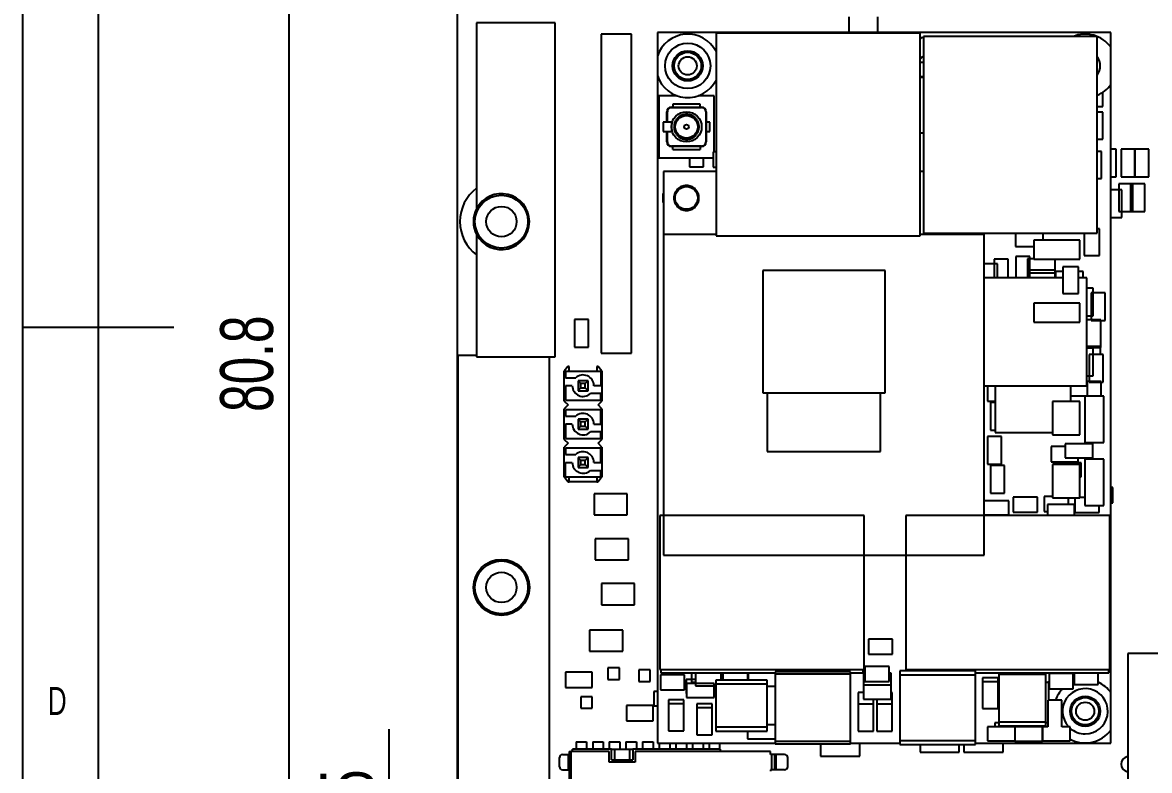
# Model space of a CAD drawing. Extents: x 5 to 415, y 3 to 292.
# Drawn here: x 5 to 79.6, y 119.2 to 168.6 of the extents above; entities that cross this region are included whole.
import ezdxf
from ezdxf.enums import TextEntityAlignment as Align

# ---------------------------------------------------------------- set-up
doc = ezdxf.new("R2010")
doc.units = 0
doc.linetypes.add('PHANTOM', pattern=[12.7, 6.35, -1.27, 1.27, -1.27, 1.27, -1.27])
doc.layers.get('0').update_dxf_attribs({"linetype": 'CONTINUOUS'})
doc.dimstyles.new('SLDDIMSTYLE4', dxfattribs={"dimtxt": 3.5, "dimasz": 3.302, "dimexe": 0, "dimexo": 0.0625, "dimgap": 0.875, "dimtad": 1, "dimrnd": 1e-09, "dimzin": 12, "dimsah": 1, "dimcen": 0.09, "dimazin": 3, "dimtfac": 1, "dimtofl": 0, "dimtmove": 0, "dimatfit": 3})
doc.dimstyles.new('SLDDIMSTYLE5', dxfattribs={"dimtxt": 3.5, "dimasz": 3.302, "dimexe": 0, "dimexo": 0.0625, "dimgap": 0.875, "dimtad": 1, "dimrnd": 1e-09, "dimsah": 1, "dimcen": 0.09, "dimazin": 3, "dimtfac": 1, "dimtmove": 0, "dimatfit": 3})

# ---------------------------------------------------------------- blocks, each defined once
blk = doc.blocks.new('_D_10')
at = {"color": 7, "linetype": 'CONTINUOUS'}
for p, q in [((37.778, 183.575), (21.625, 183.575)), ((22.625, 183.575), (22.625, 102.815)), ((41.165, 102.815), (21.625, 102.815))]:
    blk.add_line(p, q, dxfattribs=at)
for points in [[(22.625, 183.575), (22.117, 180.273), (23.133, 180.273)], [(22.625, 102.815), (23.133, 106.117), (22.117, 106.117)]]:
    blk.add_solid(points, dxfattribs=at)
at = {"color": 7, "linetype": 'CONTINUOUS', "width": 0.7}
blk.add_text('80.8', height=3.5, rotation=90, dxfattribs=at).set_placement((22.625, 142.887, -81.793), align=Align.BOTTOM_LEFT)
blk = doc.blocks.new('_D_14')
at = {"color": 7, "linetype": 'CONTINUOUS'}
for p, q in [((29.262, 107.352), (29.262, 121.898)), ((32.75, 107.352), (28.262, 107.352)), ((29.262, 107.352), (29.262, 106.401)), ((58.234, 106.401), (28.262, 106.401)), ((29.262, 106.401), (29.262, 100.051))]:
    blk.add_line(p, q, dxfattribs=at)
for points in [[(29.262, 107.352), (29.77, 110.654), (28.754, 110.654)], [(29.262, 106.401), (28.754, 103.099), (29.77, 103.099)]]:
    blk.add_solid(points, dxfattribs=at)
at = {"color": 7, "linetype": 'CONTINUOUS', "width": 0.7}
blk.add_text('0.95', height=3.5, rotation=90, dxfattribs=at).set_placement((29.262, 112.847, -81.793), align=Align.BOTTOM_LEFT)

msp = doc.modelspace()

# ---------------------------------------------------------------- linework, layer by layer
at = {"color": 7, "linetype": 'CONTINUOUS'}
for p, q in [((5, 292), (5, 5)), ((10, 287), (10, 10)), ((33.75, 180.352), (33.75, 107.352)), ((35.042, 168.624), (35.042, 156.327)), ((40.242, 168.624), (35.042, 168.624)), ((40.242, 146.524), (40.242, 168.624)), ((59.663, 169.029), (59.663, 167.982)), ((61.594, 167.982), (61.594, 169.029)), ((43.296, 167.87), (43.296, 146.77)), ((45.296, 167.87), (43.296, 167.87)), ((45.296, 146.77), (45.296, 167.87)), ((77.01, 167.982), (47.01, 167.982)), ((47.01, 167.982), (47.01, 166.422)), ((47.01, 167.982), (47.01, 166.422)), ((77.01, 167.982), (47.01, 167.982)), ((50.888, 167.937), (50.888, 154.537)), ((64.388, 167.937), (50.888, 167.937)), ((64.388, 154.537), (64.388, 167.937)), ((77.01, 167.015), (77.01, 167.982)), ((64.514, 167.676), (64.388, 167.549)), ((64.606, 167.585), (64.514, 167.676)), ((64.606, 167.716), (64.606, 154.716)), ((76.106, 167.716), (64.606, 167.716)), ((76.106, 154.716), (76.106, 167.716)), ((47.01, 166.422), (47.01, 165.142)), ((64.388, 166.234), (64.606, 166.452)), ((64.454, 166.368), (64.388, 166.433)), ((64.388, 166.302), (64.454, 166.368)), ((77.01, 164.549), (77.01, 167.015)), ((64.606, 166.004), (64.388, 166.004)), ((47.01, 165.142), (47.01, 120.982)), ((47.01, 165.142), (47.01, 120.982)), ((64.388, 165.074), (64.606, 165.074)), ((64.606, 165.009), (64.388, 165.009)), ((77.01, 124.315), (77.01, 164.549)), ((47.108, 163.798), (47.108, 159.698)), ((48.323, 163.798), (47.108, 163.798)), ((50.758, 163.798), (49.698, 163.798)), ((50.758, 160.098), (50.758, 163.798)), ((76.477, 163.102), (76.477, 164.036)), ((47.633, 162.048), (47.633, 162.748)), ((47.933, 163.048), (49.933, 163.048)), ((48.033, 163.248), (48.033, 163.048)), ((49.833, 163.248), (48.033, 163.248)), ((49.833, 163.048), (49.833, 163.248)), ((50.233, 162.748), (50.233, 160.748)), ((76.106, 163.102), (76.477, 163.102)), ((76.477, 162.718), (76.106, 162.718)), ((76.477, 160.94), (76.477, 162.718)), ((47.979, 162.048), (47.383, 162.048)), ((47.383, 162.048), (47.383, 161.448)), ((50.483, 162.048), (50.233, 162.048)), ((50.483, 161.448), (50.483, 162.048)), ((47.383, 161.448), (47.979, 161.448)), ((47.633, 160.748), (47.633, 161.448)), ((50.233, 161.448), (50.483, 161.448)), ((64.388, 161.359), (64.606, 161.359)), ((49.933, 160.448), (47.933, 160.448)), ((48.033, 160.248), (48.033, 160.448)), ((49.833, 160.448), (49.833, 160.248)), ((76.106, 160.94), (76.477, 160.94)), ((47.108, 159.698), (50.687, 159.698)), ((48.033, 160.248), (49.833, 160.248)), ((49.131, 159.698), (49.131, 159.105)), ((50.061, 159.105), (50.061, 159.698)), ((50.687, 160.098), (50.687, 159.082)), ((50.888, 160.098), (50.687, 160.098)), ((76.388, 160.107), (76.106, 160.107)), ((76.388, 158.329), (76.388, 160.107)), ((77.354, 160.262), (77.01, 160.262)), ((77.354, 158.432), (77.354, 160.262)), ((77.694, 160.262), (77.694, 158.432)), ((78.624, 160.262), (77.694, 160.262)), ((78.583, 160.262), (78.583, 158.432)), ((79.513, 160.262), (78.583, 160.262)), ((78.624, 158.432), (78.624, 160.262)), ((79.513, 158.432), (79.513, 160.262)), ((49.131, 159.105), (50.061, 159.105)), ((50.687, 159.082), (50.888, 159.082)), ((47.419, 158.801), (47.419, 154.631)), ((50.888, 158.801), (47.419, 158.801)), ((64.606, 158.801), (64.388, 158.801)), ((76.106, 158.329), (76.388, 158.329)), ((77.01, 158.432), (77.354, 158.432)), ((77.694, 158.432), (78.624, 158.432)), ((78.583, 158.432), (79.513, 158.432)), ((47.376, 157.341), (47.376, 156.741)), ((47.419, 157.341), (47.376, 157.341)), ((77.725, 157.58), (77.01, 157.58)), ((77.532, 157.986), (77.532, 156.156)), ((78.462, 157.986), (77.532, 157.986)), ((77.725, 155.75), (77.725, 157.58)), ((79.249, 157.986), (78.319, 157.986)), ((78.319, 157.986), (78.319, 156.156)), ((78.462, 156.156), (78.462, 157.986)), ((79.249, 156.156), (79.249, 157.986)), ((47.376, 156.741), (47.419, 156.741)), ((77.532, 156.156), (78.462, 156.156)), ((78.319, 156.156), (79.249, 156.156)), ((77.01, 155.75), (77.725, 155.75)), ((35.042, 154.628), (35.042, 146.524)), ((47.419, 154.631), (47.419, 133.413)), ((50.888, 154.631), (47.419, 154.631)), ((50.888, 154.537), (64.388, 154.537)), ((68.637, 154.631), (64.388, 154.631)), ((64.606, 154.716), (76.106, 154.716)), ((68.637, 154.631), (68.637, 154.716)), ((68.637, 133.413), (68.637, 154.631)), ((70.69, 154.716), (70.69, 153.821)), ((72.52, 154.261), (72.52, 154.716)), ((75.238, 154.716), (75.238, 153.231)), ((76.254, 155.009), (76.106, 155.009)), ((76.254, 153.231), (76.254, 155.009)), ((70.69, 153.821), (71.909, 153.821)), ((71.909, 154.261), (71.909, 152.991)), ((74.957, 154.261), (71.909, 154.261)), ((74.957, 152.991), (74.957, 154.261)), ((69.291, 153.003), (69.291, 151.769)), ((70.221, 153.003), (69.291, 153.003)), ((70.221, 151.769), (70.221, 153.003)), ((70.72, 153.172), (70.72, 151.769)), ((71.65, 153.172), (70.72, 153.172)), ((71.487, 153.012), (71.487, 152.082)), ((71.909, 153.012), (71.487, 153.012)), ((71.65, 151.769), (71.65, 153.172)), ((71.909, 152.991), (74.957, 152.991)), ((73.317, 152.082), (73.317, 152.991)), ((75.238, 153.231), (76.254, 153.231)), ((62.078, 152.242), (53.978, 152.242)), ((53.978, 152.242), (53.978, 144.142)), ((62.078, 144.142), (62.078, 152.242)), ((69.501, 152.677), (68.637, 152.677)), ((69.501, 151.769), (69.501, 152.677)), ((71.49, 152.266), (71.49, 151.769)), ((73.32, 152.266), (71.49, 152.266)), ((73.32, 151.769), (73.32, 152.266)), ((73.342, 152.18), (73.342, 151.769)), ((73.841, 152.18), (73.342, 152.18)), ((73.841, 152.49), (73.841, 150.712)), ((74.857, 152.49), (73.841, 152.49)), ((74.857, 150.712), (74.857, 152.49)), ((75.172, 152.18), (74.857, 152.18)), ((75.172, 151.769), (75.172, 152.18)), ((73.841, 151.769), (68.637, 151.769)), ((71.487, 152.082), (73.317, 152.082)), ((75.429, 151.769), (74.857, 151.769)), ((75.429, 144.619), (75.429, 151.769)), ((73.841, 150.712), (74.857, 150.712)), ((75.836, 151.074), (75.429, 151.074)), ((75.7, 150.775), (75.7, 148.945)), ((76.63, 150.775), (75.7, 150.775)), ((75.836, 149.244), (75.836, 151.074)), ((76.63, 148.945), (76.63, 150.775)), ((71.909, 150.091), (71.909, 148.821)), ((74.957, 150.091), (71.909, 150.091)), ((74.957, 148.821), (74.957, 150.091)), ((75.429, 149.244), (75.836, 149.244)), ((5, 148.5), (15, 148.5)), ((42.445, 148.994), (41.515, 148.994)), ((41.515, 148.994), (41.515, 147.164)), ((42.445, 147.164), (42.445, 148.994)), ((71.909, 148.821), (74.957, 148.821)), ((76.337, 148.99), (75.429, 148.99)), ((75.7, 148.945), (76.63, 148.945)), ((76.337, 147.16), (76.337, 148.99)), ((41.515, 147.164), (42.445, 147.164)), ((76.315, 147.21), (75.429, 147.21)), ((75.429, 147.16), (76.337, 147.16)), ((75.828, 147.115), (75.429, 147.115)), ((75.828, 145.285), (75.828, 147.115)), ((76.315, 146.677), (76.315, 147.21)), ((33.808, 146.625), (33.808, 111.925)), ((35.042, 146.625), (33.808, 146.625)), ((35.042, 146.524), (40.242, 146.524)), ((39.858, 111.925), (39.858, 146.524)), ((43.296, 146.77), (45.296, 146.77)), ((75.567, 146.677), (75.567, 144.847)), ((76.497, 146.677), (75.567, 146.677)), ((76.497, 144.847), (76.497, 146.677)), ((41.083, 145.89), (40.842, 145.573)), ((40.842, 143.604), (40.842, 145.573)), ((40.918, 145.573), (43.255, 145.573)), ((40.918, 145.573), (40.918, 145.141)), ((41.172, 145.89), (41.083, 145.89)), ((41.172, 145.573), (41.172, 145.89)), ((43.001, 145.89), (43.001, 145.573)), ((43.09, 145.89), (43.001, 145.89)), ((43.331, 145.573), (43.09, 145.89)), ((43.255, 145.573), (43.255, 144.62)), ((43.331, 145.573), (43.331, 143.604)), ((40.918, 145.141), (41.602, 145.141)), ((41.947, 144.76), (41.756, 144.95)), ((42.417, 144.95), (41.756, 144.95)), ((41.756, 144.95), (41.756, 144.29)), ((42.226, 144.76), (41.947, 144.76)), ((41.947, 144.48), (41.947, 144.76)), ((42.226, 144.76), (42.417, 144.95)), ((42.226, 144.48), (42.226, 144.76)), ((42.417, 144.29), (42.417, 144.95)), ((75.429, 145.285), (75.828, 145.285)), ((75.44, 144.884), (75.429, 144.884)), ((76.37, 144.899), (75.44, 144.899)), ((75.44, 144.899), (75.44, 143.922)), ((75.567, 144.847), (76.497, 144.847)), ((76.37, 143.922), (76.37, 144.899)), ((41.375, 144.62), (40.918, 144.62)), ((40.918, 144.62), (40.918, 143.668)), ((41.756, 144.29), (41.947, 144.48)), ((41.756, 144.29), (42.417, 144.29)), ((41.947, 144.48), (42.226, 144.48)), ((42.417, 144.29), (42.226, 144.48)), ((43.255, 144.099), (42.571, 144.099)), ((43.255, 144.62), (42.798, 144.62)), ((43.255, 143.668), (43.255, 144.099)), ((53.978, 144.142), (62.078, 144.142)), ((54.278, 144.142), (54.278, 140.272)), ((61.778, 140.272), (61.778, 144.142)), ((68.637, 144.619), (75.429, 144.619)), ((68.854, 144.619), (68.854, 143.599)), ((69.354, 144.619), (69.354, 141.524)), ((74.354, 143.57), (74.354, 144.619)), ((74.354, 143.954), (75.44, 143.954)), ((75.276, 143.922), (75.276, 140.874)), ((76.546, 143.922), (75.276, 143.922)), ((76.546, 140.874), (76.546, 143.922)), ((40.842, 143.604), (41.096, 143.35)), ((41.096, 143.35), (40.842, 143.096)), ((40.918, 143.668), (43.255, 143.668)), ((43.077, 143.35), (43.331, 143.604)), ((43.331, 143.096), (43.077, 143.35)), ((68.854, 143.599), (69.354, 143.599)), ((69.354, 143.505), (69.044, 143.505)), ((69.044, 143.505), (69.044, 141.675)), ((74.955, 143.57), (73.155, 143.57)), ((73.155, 143.57), (73.155, 141.37)), ((74.955, 141.37), (74.955, 143.57)), ((40.842, 141.064), (40.842, 143.096)), ((43.255, 143.033), (40.918, 143.033)), ((40.918, 143.033), (40.918, 142.601)), ((40.918, 142.601), (41.602, 142.601)), ((43.255, 142.08), (43.255, 143.033)), ((43.331, 143.096), (43.331, 141.064)), ((41.375, 142.08), (40.918, 142.08)), ((40.918, 142.08), (40.918, 141.128)), ((41.756, 142.41), (41.756, 141.75)), ((41.947, 142.22), (41.756, 142.41)), ((42.417, 142.41), (41.756, 142.41)), ((41.756, 141.75), (41.947, 141.94)), ((41.756, 141.75), (42.417, 141.75)), ((41.947, 141.94), (41.947, 142.22)), ((42.226, 142.22), (41.947, 142.22)), ((41.947, 141.94), (42.226, 141.94)), ((42.226, 142.22), (42.417, 142.41)), ((42.226, 141.94), (42.226, 142.22)), ((42.417, 141.75), (42.226, 141.94)), ((42.417, 141.75), (42.417, 142.41)), ((42.798, 142.08), (43.255, 142.08)), ((69.044, 141.675), (69.354, 141.675)), ((40.842, 141.064), (41.096, 140.81)), ((40.918, 141.128), (43.255, 141.128)), ((43.255, 141.559), (42.571, 141.559)), ((43.077, 140.81), (43.331, 141.064)), ((43.255, 141.128), (43.255, 141.559)), ((69.784, 141.259), (68.854, 141.259)), ((68.854, 141.259), (68.854, 139.429)), ((69.354, 141.524), (73.155, 141.524)), ((69.784, 139.429), (69.784, 141.259)), ((73.155, 141.37), (74.955, 141.37)), ((41.096, 140.81), (40.842, 140.556)), ((40.842, 138.588), (40.842, 140.556)), ((40.918, 140.493), (40.918, 140.061)), ((43.255, 140.493), (40.918, 140.493)), ((43.331, 140.556), (43.077, 140.81)), ((43.255, 139.54), (43.255, 140.493)), ((43.331, 140.556), (43.331, 138.588)), ((54.278, 140.272), (61.778, 140.272)), ((73.061, 140.605), (73.061, 139.589)), ((73.977, 140.605), (73.061, 140.605)), ((75.807, 140.784), (73.977, 140.784)), ((73.977, 140.784), (73.977, 139.854)), ((75.276, 140.874), (76.546, 140.874)), ((75.807, 139.854), (75.807, 140.784)), ((40.918, 140.061), (41.602, 140.061)), ((40.918, 139.54), (41.375, 139.54)), ((40.918, 138.588), (40.918, 139.54)), ((41.756, 139.87), (41.756, 139.21)), ((41.947, 139.68), (41.756, 139.87)), ((42.417, 139.87), (41.756, 139.87)), ((42.226, 139.68), (41.947, 139.68)), ((41.947, 139.4), (41.947, 139.68)), ((42.226, 139.68), (42.417, 139.87)), ((42.226, 139.4), (42.226, 139.68)), ((42.417, 139.21), (42.417, 139.87)), ((42.798, 139.54), (43.255, 139.54)), ((73.061, 139.589), (74.839, 139.589)), ((73.205, 139.528), (73.205, 139.4)), ((75.035, 139.528), (73.205, 139.528)), ((73.977, 139.854), (75.807, 139.854)), ((74.839, 139.589), (74.839, 139.854)), ((75.035, 138.598), (75.035, 139.528)), ((76.546, 139.752), (75.276, 139.752)), ((75.276, 139.752), (75.276, 136.704)), ((76.546, 136.704), (76.546, 139.752)), ((41.756, 139.21), (41.947, 139.4)), ((41.756, 139.21), (42.417, 139.21)), ((41.947, 139.4), (42.226, 139.4)), ((42.417, 139.21), (42.226, 139.4)), ((42.571, 139.019), (43.255, 139.019)), ((43.255, 138.588), (43.255, 139.019)), ((68.854, 139.429), (69.784, 139.429)), ((69.044, 139.335), (69.044, 137.505)), ((69.974, 139.335), (69.044, 139.335)), ((69.974, 137.505), (69.974, 139.335)), ((73.155, 139.4), (73.155, 137.2)), ((74.955, 139.4), (73.155, 139.4)), ((74.955, 137.2), (74.955, 139.4)), ((41.083, 138.27), (40.842, 138.588)), ((40.918, 138.588), (43.255, 138.588)), ((41.083, 138.27), (41.172, 138.27)), ((41.172, 138.27), (41.172, 138.588)), ((43.001, 138.27), (41.172, 138.27)), ((43.001, 138.588), (43.001, 138.27)), ((43.001, 138.27), (43.09, 138.27)), ((43.331, 138.588), (43.09, 138.27)), ((74.955, 138.598), (75.035, 138.598)), ((42.815, 137.471), (42.815, 136.071)), ((45.015, 137.471), (42.815, 137.471)), ((45.015, 136.071), (45.015, 137.471)), ((69.044, 137.505), (69.974, 137.505)), ((70.546, 137.252), (70.546, 136.252)), ((72.146, 137.252), (70.546, 137.252)), ((72.146, 136.252), (72.146, 137.252)), ((72.604, 137.29), (72.604, 136.29)), ((73.155, 137.29), (72.604, 137.29)), ((73.155, 137.2), (74.955, 137.2)), ((74.204, 136.77), (74.204, 137.2)), ((74.636, 137.2), (74.636, 136.226)), ((75.276, 137.226), (74.955, 137.226)), ((77.138, 137.889), (77.01, 137.889)), ((77.138, 136.873), (77.138, 137.889)), ((70.26, 137.006), (68.637, 137.006)), ((70.26, 136.076), (70.26, 137.006)), ((72.817, 136.77), (72.817, 136.042)), ((74.595, 136.77), (72.817, 136.77)), ((74.595, 136.042), (74.595, 136.77)), ((75.276, 136.704), (76.546, 136.704)), ((76.236, 136.226), (76.236, 136.704)), ((77.01, 136.873), (77.138, 136.873)), ((42.815, 136.071), (45.015, 136.071)), ((47.177, 136.042), (47.177, 125.842)), ((60.677, 136.042), (47.177, 136.042)), ((60.677, 125.842), (60.677, 136.042)), ((63.433, 136.042), (63.433, 125.842)), ((76.933, 136.042), (63.433, 136.042)), ((68.637, 136.076), (70.26, 136.076)), ((70.546, 136.252), (72.146, 136.252)), ((72.604, 136.29), (72.817, 136.29)), ((74.636, 136.226), (76.236, 136.226)), ((76.933, 125.842), (76.933, 136.042)), ((42.891, 134.5), (42.891, 133.1)), ((45.091, 134.5), (42.891, 134.5)), ((45.091, 133.1), (45.091, 134.5)), ((42.891, 133.1), (45.091, 133.1)), ((47.419, 133.413), (68.637, 133.413)), ((45.498, 131.528), (43.298, 131.528)), ((43.298, 131.528), (43.298, 130.128)), ((45.498, 130.128), (45.498, 131.528)), ((43.298, 130.128), (45.498, 130.128)), ((42.51, 128.454), (42.51, 127.054)), ((44.71, 128.454), (42.51, 128.454)), ((44.71, 127.054), (44.71, 128.454)), ((60.97, 127.861), (60.97, 126.861)), ((62.57, 127.861), (60.97, 127.861)), ((62.57, 126.861), (62.57, 127.861)), ((42.51, 127.054), (44.71, 127.054)), ((60.97, 126.861), (62.57, 126.861)), ((78.13, 126.912), (78.13, 114.439)), ((78.23, 126.912), (78.13, 126.912)), ((93.91, 126.912), (78.23, 126.912)), ((60.732, 126.041), (60.732, 125.041)), ((62.332, 126.041), (60.732, 126.041)), ((62.332, 125.041), (62.332, 126.041)), ((42.696, 125.672), (40.918, 125.672)), ((40.918, 125.672), (40.918, 124.656)), ((42.696, 124.656), (42.696, 125.672)), ((44.499, 125.951), (43.737, 125.951)), ((43.737, 125.951), (43.737, 125.189)), ((44.499, 125.189), (44.499, 125.951)), ((46.531, 125.824), (45.769, 125.824)), ((45.769, 125.824), (45.769, 125.062)), ((46.531, 125.062), (46.531, 125.824)), ((47.177, 125.842), (60.677, 125.842)), ((47.204, 125.496), (47.204, 124.496)), ((48.804, 125.496), (47.204, 125.496)), ((47.227, 125.842), (47.227, 125.622)), ((47.227, 125.622), (54.791, 125.622)), ((48.804, 124.496), (48.804, 125.496)), ((49.255, 125.622), (49.255, 125.007)), ((49.535, 125.622), (49.535, 124.763)), ((51.212, 125.622), (51.212, 125.146)), ((51.365, 125.146), (51.365, 125.622)), ((52.977, 125.622), (52.977, 125.146)), ((53.042, 125.146), (53.042, 125.622)), ((54.791, 125.698), (54.791, 121.098)), ((59.791, 125.698), (54.791, 125.698)), ((59.791, 125.528), (54.791, 125.528)), ((54.791, 125.528), (54.791, 120.928)), ((59.791, 121.098), (59.791, 125.698)), ((59.791, 125.622), (60.627, 125.622)), ((59.791, 120.928), (59.791, 125.528)), ((60.627, 125.622), (60.627, 125.842)), ((60.732, 125.596), (60.637, 125.596)), ((60.637, 125.596), (60.637, 124.666)), ((62.467, 125.596), (62.332, 125.596)), ((62.467, 124.817), (62.467, 125.596)), ((68.048, 125.749), (63.048, 125.749)), ((63.048, 125.749), (63.048, 121.149)), ((68.048, 125.479), (63.048, 125.479)), ((63.048, 125.479), (63.048, 120.879)), ((63.433, 125.842), (76.933, 125.842)), ((63.483, 125.842), (63.483, 125.749)), ((68.048, 121.149), (68.048, 125.749)), ((68.048, 125.622), (76.883, 125.622)), ((68.048, 120.879), (68.048, 125.479)), ((68.527, 125.302), (68.527, 125.032)), ((69.543, 125.302), (68.527, 125.302)), ((69.543, 125.032), (69.543, 125.302)), ((69.606, 125.622), (69.606, 122.382)), ((69.606, 125.512), (69.606, 122.112)), ((72.706, 125.512), (69.606, 125.512)), ((72.706, 122.382), (72.706, 125.622)), ((72.706, 122.112), (72.706, 125.512)), ((74.521, 125.572), (72.921, 125.572)), ((72.921, 125.572), (72.921, 124.572)), ((74.352, 125.572), (74.352, 125.622)), ((74.521, 124.572), (74.521, 125.572)), ((74.572, 125.622), (74.572, 124.842)), ((76.172, 124.842), (76.172, 125.622)), ((76.883, 125.622), (76.883, 125.842)), ((40.918, 124.656), (42.696, 124.656)), ((43.737, 125.189), (44.499, 125.189)), ((45.769, 125.062), (46.531, 125.062)), ((48.902, 125.193), (48.902, 124.263)), ((49.535, 125.193), (48.902, 125.193)), ((50.758, 124.923), (48.928, 124.923)), ((48.928, 124.923), (48.928, 123.993)), ((49.255, 125.007), (49.535, 125.007)), ((49.535, 124.763), (50.867, 124.763)), ((50.758, 123.993), (50.758, 124.923)), ((50.867, 125.146), (50.867, 122.046)), ((54.277, 125.146), (50.867, 125.146)), ((54.277, 124.876), (50.867, 124.876)), ((50.867, 124.876), (50.867, 121.776)), ((54.277, 122.046), (54.277, 125.146)), ((54.277, 121.776), (54.277, 124.876)), ((54.277, 124.747), (54.791, 124.747)), ((60.637, 124.666), (60.64, 124.666)), ((60.64, 124.817), (60.64, 123.887)), ((62.47, 124.817), (60.64, 124.817)), ((60.732, 125.041), (62.332, 125.041)), ((62.47, 123.887), (62.47, 124.817)), ((68.527, 125.032), (68.527, 123.254)), ((69.543, 125.032), (68.527, 125.032)), ((69.543, 123.254), (69.543, 125.032)), ((72.706, 125.009), (72.921, 125.009)), ((72.892, 125.077), (72.892, 123.82)), ((72.921, 125.077), (72.892, 125.077)), ((72.921, 124.572), (74.521, 124.572)), ((73.822, 124.563), (73.822, 124.572)), ((74.572, 125.048), (74.521, 125.028)), ((74.572, 124.842), (76.172, 124.842)), ((41.934, 124.046), (41.934, 123.284)), ((42.696, 124.046), (41.934, 124.046)), ((42.696, 123.284), (42.696, 124.046)), ((46.78, 124.379), (46.78, 123.449)), ((47.01, 124.379), (46.78, 124.379)), ((47.204, 124.496), (48.804, 124.496)), ((47.744, 123.836), (47.744, 123.566)), ((48.76, 123.836), (47.744, 123.836)), ((48.76, 123.566), (48.76, 123.836)), ((48.902, 124.263), (48.928, 124.263)), ((48.928, 123.993), (50.758, 123.993)), ((60.279, 124.322), (60.279, 123.546)), ((60.64, 124.322), (60.279, 124.322)), ((60.64, 123.887), (62.47, 123.887)), ((61.295, 123.546), (61.295, 123.887)), ((61.526, 123.887), (61.526, 123.542)), ((62.542, 124.317), (62.47, 124.317)), ((62.542, 123.542), (62.542, 124.317)), ((73.773, 123.82), (72.843, 123.82)), ((72.843, 123.82), (72.843, 122.053)), ((73.773, 122.053), (73.773, 123.82)), ((77.01, 121.849), (77.01, 124.315)), ((41.934, 123.284), (42.696, 123.284)), ((44.957, 123.462), (44.957, 122.446)), ((46.735, 123.462), (44.957, 123.462)), ((46.735, 122.446), (46.735, 123.462)), ((46.78, 123.449), (47.01, 123.449)), ((47.744, 123.566), (47.744, 121.788)), ((48.76, 123.566), (47.744, 123.566)), ((48.76, 121.788), (48.76, 123.566)), ((49.62, 123.571), (49.62, 123.301)), ((50.636, 123.571), (49.62, 123.571)), ((49.62, 123.301), (49.62, 121.523)), ((50.636, 123.301), (49.62, 123.301)), ((50.636, 123.301), (50.636, 123.571)), ((50.636, 121.523), (50.636, 123.301)), ((60.279, 123.546), (60.279, 121.768)), ((61.295, 123.546), (60.279, 123.546)), ((61.295, 121.768), (61.295, 123.546)), ((62.542, 123.542), (61.526, 123.542)), ((61.526, 123.542), (61.526, 121.764)), ((62.542, 121.764), (62.542, 123.542)), ((68.527, 123.254), (69.543, 123.254)), ((44.957, 122.446), (46.735, 122.446)), ((69.334, 122.317), (69.334, 122.047)), ((69.606, 122.317), (69.334, 122.317)), ((69.606, 122.382), (72.706, 122.382)), ((72.843, 122.311), (72.706, 122.311)), ((47.744, 121.788), (48.76, 121.788)), ((50.867, 122.046), (54.277, 122.046)), ((50.867, 121.776), (54.277, 121.776)), ((52.971, 121.776), (52.971, 121.247)), ((54.791, 122.177), (54.277, 122.177)), ((60.279, 121.768), (61.295, 121.768)), ((61.526, 121.764), (62.542, 121.764)), ((70.681, 122.047), (68.851, 122.047)), ((68.851, 122.047), (68.851, 121.117)), ((69.606, 122.112), (72.706, 122.112)), ((72.481, 122.041), (70.651, 122.041)), ((70.651, 122.041), (70.651, 121.111)), ((70.681, 121.117), (70.681, 122.047)), ((71.134, 122.112), (71.134, 122.041)), ((71.164, 122.041), (71.164, 122.112)), ((72.478, 122.053), (72.478, 121.123)), ((72.843, 122.053), (72.478, 122.053)), ((72.481, 121.111), (72.481, 122.041)), ((74.308, 122.053), (73.773, 122.053)), ((74.308, 121.123), (74.308, 122.053)), ((77.01, 120.982), (77.01, 121.849)), ((41.625, 121.065), (41.625, 120.565)), ((41.625, 121.065), (42.325, 121.065)), ((42.325, 121.065), (42.325, 120.565)), ((42.725, 121.065), (42.725, 120.565)), ((42.725, 121.065), (43.425, 121.065)), ((43.425, 121.065), (43.425, 120.565)), ((43.825, 121.065), (44.525, 121.065)), ((43.825, 121.065), (43.825, 120.565)), ((44.525, 121.065), (44.525, 120.565)), ((44.925, 121.065), (44.925, 120.565)), ((44.925, 121.065), (45.625, 121.065)), ((45.625, 121.065), (45.625, 120.565)), ((46.025, 121.065), (46.025, 120.565)), ((46.025, 121.065), (46.725, 121.065)), ((46.725, 121.065), (46.725, 120.565)), ((47.01, 120.982), (54.791, 120.982)), ((47.125, 120.982), (47.125, 120.565)), ((47.825, 120.982), (47.825, 120.565)), ((48.225, 120.982), (48.225, 120.565)), ((48.925, 120.982), (48.925, 120.565)), ((49.325, 120.982), (49.325, 120.565)), ((49.62, 121.523), (50.636, 121.523)), ((50.025, 120.982), (50.025, 120.565)), ((50.425, 120.982), (50.425, 120.565)), ((51.125, 120.982), (51.125, 120.565)), ((52.971, 121.247), (54.791, 121.247)), ((54.791, 121.098), (59.791, 121.098)), ((54.791, 120.928), (59.791, 120.928)), ((57.804, 120.928), (57.804, 120.118)), ((59.791, 120.982), (63.048, 120.982)), ((60.404, 120.118), (60.404, 120.982)), ((63.048, 121.149), (68.048, 121.149)), ((63.048, 120.879), (68.048, 120.879)), ((64.383, 120.879), (64.383, 120.372)), ((66.983, 120.372), (66.983, 120.879)), ((67.279, 120.879), (67.279, 120.372)), ((68.048, 120.982), (75.31, 120.982)), ((68.048, 120.982), (77.01, 120.982)), ((68.851, 121.117), (70.681, 121.117)), ((69.879, 120.372), (69.879, 120.982)), ((70.651, 121.111), (72.481, 121.111)), ((72.478, 121.123), (74.308, 121.123)), ((75.31, 120.982), (77.01, 120.982)), ((40.725, 120.215), (41.115, 120.215)), ((41.115, 120.215), (41.175, 120.215)), ((41.175, 120.415), (41.175, 106.715)), ((41.175, 120.415), (41.275, 120.415)), ((43.825, 120.415), (41.275, 120.415)), ((41.385, 120.415), (41.385, 120.565)), ((43.975, 120.565), (41.385, 120.565)), ((43.825, 119.715), (43.825, 120.415)), ((43.975, 119.865), (43.975, 120.565)), ((43.975, 120.565), (44.185, 120.565)), ((44.185, 119.865), (44.185, 120.565)), ((44.185, 120.565), (45.165, 120.565)), ((45.165, 120.565), (45.165, 119.865)), ((45.165, 120.565), (45.375, 120.565)), ((45.375, 120.565), (45.375, 119.865)), ((51.175, 120.565), (45.375, 120.565)), ((45.525, 120.415), (45.525, 119.715)), ((54.485, 120.415), (45.525, 120.415)), ((51.175, 120.415), (51.175, 120.565)), ((54.485, 120.215), (54.485, 120.415)), ((54.575, 120.215), (54.485, 120.215)), ((54.785, 120.215), (54.575, 120.215)), ((54.785, 119.215), (54.785, 120.215)), ((54.845, 120.215), (54.785, 120.215)), ((55.425, 120.215), (54.845, 120.215)), ((57.804, 120.118), (60.404, 120.118)), ((64.383, 120.372), (66.983, 120.372)), ((67.279, 120.372), (69.879, 120.372)), ((40.525, 119.415), (40.525, 120.015)), ((45.525, 119.715), (43.825, 119.715)), ((43.975, 119.865), (44.185, 119.865)), ((44.185, 119.865), (45.165, 119.865)), ((45.165, 119.865), (45.375, 119.865)), ((55.625, 119.415), (55.625, 120.015)), ((40.725, 119.215), (41.115, 119.215)), ((41.115, 119.215), (41.175, 119.215)), ((54.485, 119.215), (54.485, 119.115)), ((54.575, 119.215), (54.485, 119.215)), ((54.785, 119.215), (54.575, 119.215)), ((54.845, 119.215), (54.785, 119.215)), ((55.425, 119.215), (54.845, 119.215))]:
    msp.add_line(p, q, dxfattribs=at)
at = {"color": 8, "linetype": 'PHANTOM'}
for p, q in [((47.663, 162.748), (47.633, 162.748)), ((47.663, 162.048), (47.663, 162.748)), ((47.933, 163.018), (47.933, 163.048)), ((47.933, 163.018), (49.933, 163.018)), ((49.933, 163.048), (49.933, 163.018)), ((50.203, 162.748), (50.203, 160.748)), ((50.203, 162.748), (50.233, 162.748)), ((47.663, 160.748), (47.663, 161.448)), ((47.663, 160.748), (47.633, 160.748)), ((49.933, 160.478), (47.933, 160.478)), ((47.933, 160.478), (47.933, 160.448)), ((49.933, 160.478), (49.933, 160.448)), ((50.203, 160.748), (50.233, 160.748)), ((41.115, 119.215), (41.115, 120.215)), ((41.275, 120.415), (41.275, 106.715)), ((54.575, 119.215), (54.575, 120.215)), ((54.845, 120.215), (54.845, 119.215))]:
    msp.add_line(p, q, dxfattribs=at)
at = {"color": 7, "linetype": 'CONTINUOUS'}
for centre, radius in [((49.01, 165.782), 1.5), ((49.01, 165.782), 1), ((49.01, 165.782), 0.9), ((49.01, 165.782), 0.6), ((48.933, 161.748), 1), ((48.933, 161.748), 1), ((48.933, 161.748), 0.75), ((48.933, 161.748), 0.15), ((48.926, 157.041), 0.75), ((36.686, 155.478), 1.75), ((36.686, 155.478), 1.006), ((36.686, 131.278), 1.85), ((36.686, 131.278), 1.75), ((36.686, 131.278), 1.006), ((75.31, 123.082), 1), ((75.31, 123.082), 0.9), ((75.31, 123.082), 0.6)]:
    msp.add_circle(centre, radius, dxfattribs=at)
for centre, radius, start, end in [((49.01, 165.782), 2.1, 26.61851, 162.2472), ((75.31, 165.782), 2.1, 35.95057, 112.96228), ((75.31, 165.782), 1, 322.67414, 37.32586), ((49.01, 165.782), 2.1, 197.7528, 333.38149), ((75.31, 165.782), 2.1, 292.25112, 324.04943), ((47.933, 162.748), 0.3, 90, 180), ((49.933, 162.748), 0.3, 0, 90), ((48.934, 161.748), 1, 162.54834, 197.45474), ((47.933, 160.748), 0.3, 180, 270), ((47.933, 160.747), 0.269, 179.83929, 270.16038), ((49.933, 160.748), 0.3, 270, 0), ((36.686, 155.478), 2.75, 126.69914, 233.30086), ((36.686, 155.478), 1.85, 207.33414, 152.66586), ((36.686, 155.478), 1.85, 152.66586, 207.33414), ((42.086, 144.62), 0.711, 0, 132.93366), ((42.086, 144.62), 0.711, 180, 312.93366), ((42.086, 142.08), 0.711, 0, 132.93366), ((42.086, 142.08), 0.711, 180, 312.93366), ((42.086, 139.54), 0.711, 0, 132.93366), ((42.086, 139.54), 0.711, 180, 312.93366), ((75.31, 123.082), 2.1, 134.81543, 159.43403), ((75.31, 123.082), 1.5, 270, 223.32481), ((75.31, 123.082), 2.1, 35.95057, 65.77423), ((75.31, 123.082), 1.5, 228.04603, 270), ((75.31, 123.082), 2.1, 241.4762, 324.04943), ((40.725, 120.015), 0.2, 90, 180), ((55.425, 120.015), 0.2, 0, 90), ((78.184, 119.582), 0.5, 96.11936, 263.88064), ((40.725, 119.415), 0.2, 180, 270), ((55.425, 119.415), 0.2, 270, 360)]:
    msp.add_arc(centre, radius, start, end, dxfattribs=at)
at = {"color": 8, "linetype": 'PHANTOM'}
for centre, radius, start, end in [((47.933, 162.749), 0.269, 89.83725, 180.1615), ((48.933, 161.748), 0.83, 89.99993, 270.00007), ((48.933, 161.748), 0.8, 89.99988, 270.00012), ((48.933, 161.748), 0.83, 269.99993, 90.00007), ((48.933, 161.748), 0.8, 269.99988, 90.00012), ((49.934, 162.749), 0.269, 359.82738, 90.17386), ((49.934, 160.747), 0.269, 269.83949, 0.16085), ((48.926, 157.041), 0.83, 90.00026, 269.99974), ((48.926, 157.041), 0.8, 89.99988, 270.00012), ((48.926, 157.041), 0.83, 270.00026, 89.99974), ((48.926, 157.041), 0.8, 269.99988, 90.00012)]:
    msp.add_arc(centre, radius, start, end, dxfattribs=at)

# ---------------------------------------------------------------- texts
at = {"color": 7, "linetype": 'CONTINUOUS', "width": 0.7}
msp.add_text('D', height=1.852, dxfattribs=at).set_placement((6.667, 122.281), align=Align.BOTTOM_LEFT)

# ---------------------------------------------------------------- dimensions: what is measured, and where the dimension line sits
at = {"color": 7, "linetype": 'CONTINUOUS'}
for base, p1, p2, dimstyle, picture, middle in [((22.625, 102.815), (38.778, 183.575), (42.165, 102.815), 'SLDDIMSTYLE4', '_D_10', (22.625, 147.412)), ((29.262, 106.401), (33.75, 107.352), (59.234, 106.401), 'SLDDIMSTYLE5', '_D_14', (29.262, 117.372))]:
    dim = msp.add_linear_dim(base=base, p1=p1, p2=p2, angle=90, dimstyle=dimstyle, dxfattribs=at)
    dim.commit()
    dim.dimension.update_dxf_attribs({"geometry": picture, "text_midpoint": middle, "dimtype": 160})

doc.saveas('drawing.dxf')
